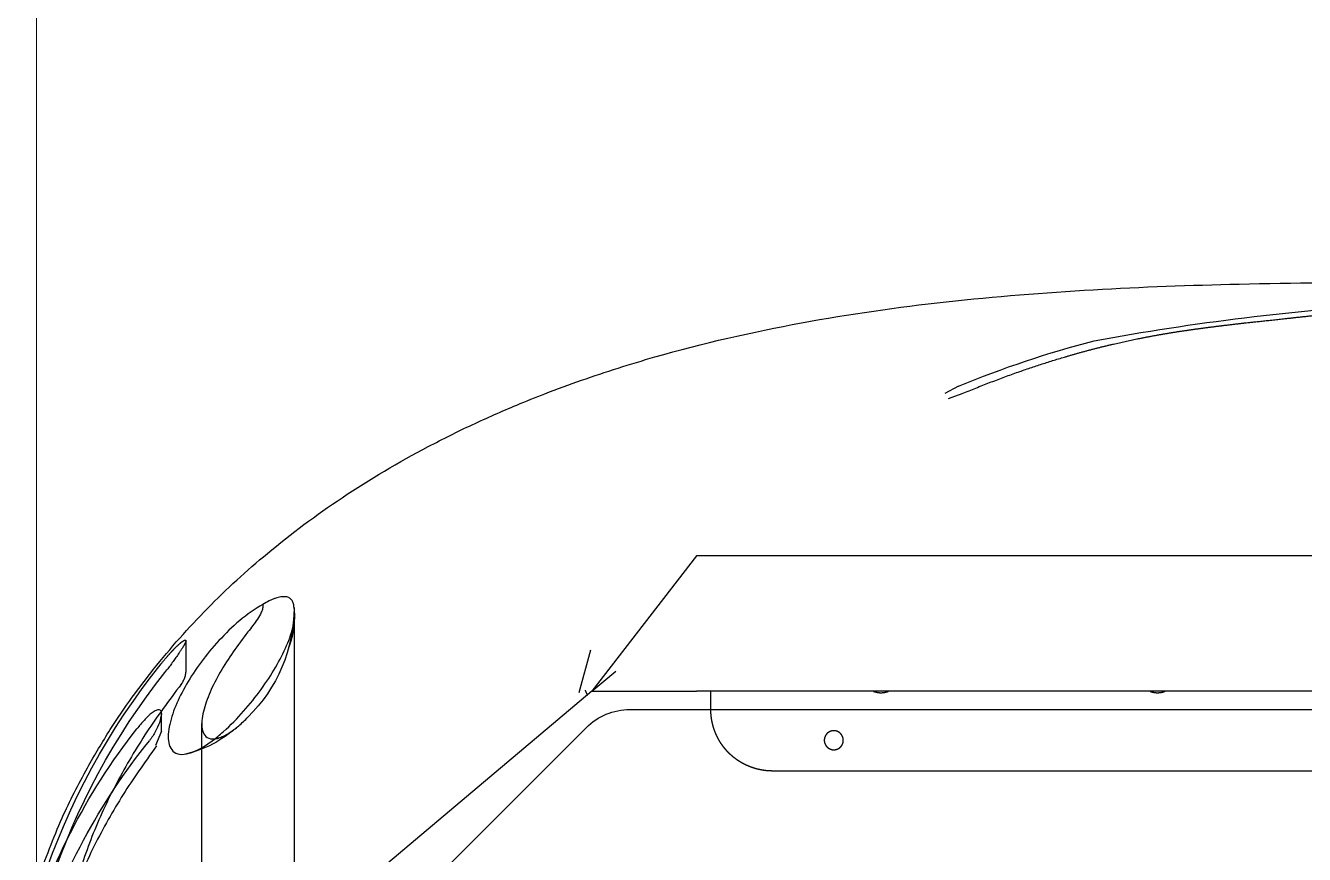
# Model space of a CAD drawing. Extents: x 2698 to 184165, y 3805 to 33846.
# Drawn here: x 162847.81 to 162868.62, y 29942.64 to 29956.13 of the extents above; entities that cross this region are included whole.
import ezdxf

# ---------------------------------------------------------------- set-up
doc = ezdxf.new("R2010")
doc.units = 0
doc.header["$LTSCALE"] = 2
doc.linetypes.add('HIDDEN2', pattern=[4.7625, 3.175, -1.5875])
doc.layers.get('0').update_dxf_attribs({"color": 252, "linetype": 'CONTINUOUS'})
doc.layers.add('_MCA-0-MIM', color=252, linetype='CONTINUOUS', lineweight=18)
for name, color, linetype in [('BUTOIR_AVANT', 252, 'CONTINUOUS'), ('Planogram', 252, 'CONTINUOUS'), ('X1E4004B+1', 252, 'CONTINUOUS')]:
    doc.layers.add(name, color=color, linetype=linetype)
doc.styles.get("Standard").update_dxf_attribs({"font": 'arial.ttf'})

# ---------------------------------------------------------------- blocks, each defined once
blk = doc.blocks.new('250 cm kasa')
at = {"layer": 'BUTOIR_AVANT', "linetype": 'Continuous', "ltscale": 25.4}
for p, q in [((41.873, 248.285), (42.094, 248.166)), ((42.033, 248.086), (41.814, 248.165))]:
    blk.add_line(p, q, dxfattribs=at)
at = {"layer": 'BUTOIR_AVANT', "linetype": 'HIDDEN2', "ltscale": 25.4}
for p, q in [((33.884, 245.525), (46.134, 245.525)), ((46.134, 245.525), (47.837, 243.322)), ((52.684, 244.651), (52.684, 240.062)), ((54.444, 244.144), (54.444, 243.672)), ((47.858, 243.991), (48.048, 243.295)), ((47.837, 243.322), (47.448, 243.649)), ((54.786, 243.626), (54.751, 243.672)), ((8.634, 243.322), (46.134, 243.322)), ((38.513, 243.322), (38.513, 243.322)), ((38.755, 243.322), (38.755, 243.322)), ((43.013, 243.322), (43.013, 243.322)), ((43.255, 243.322), (43.255, 243.322)), ((45.902, 243.025), (45.902, 243.322)), ((47.837, 243.322), (46.134, 243.322)), ((47.837, 243.322), (51.934, 239.874)), ((54.84, 242.672), (54.84, 242.961)), ((54.184, 238.025), (54.184, 242.8)), ((54.84, 242.672), (54.937, 242.438)), ((9.867, 242.025), (44.902, 242.025))]:
    blk.add_line(p, q, dxfattribs=at)
at = {"layer": 'BUTOIR_AVANT', "linetype": 'Continuous', "ltscale": 25.4}
for centre, radius, start, end in [((32.513, 210.657), 39.028, 79.4377, 86.713), ((35.636, 233.326), 16.207, 67.367, 75.5996), ((55.613, 243.059), 0.779, 187.2321, 209.8355), ((55.73, 243.073), 0.888, 206.878, 218.6625), ((47.176, 236.364), 10.262, 15.7678, 38.2018), ((46.843, 235.926), 10.516, 17.6237, 38.8192)]:
    blk.add_arc(centre, radius, start, end, dxfattribs=at)
at = {"layer": 'BUTOIR_AVANT', "linetype": 'HIDDEN2', "ltscale": 25.4}
for centre, radius, start, end in [((54.242, 244.567), 1.566, 180.9713, 200.188), ((55.176, 244.684), 2.492, 180.108, 225.6531), ((60.93, 248.336), 7.742, 214.5885, 217.0499), ((54.845, 243.672), 0.401, 180.0443, 217.9856), ((45.985, 236.645), 11.369, 18.2617, 38.8129), ((46.069, 236.693), 11.138, 18.2295, 38.4961), ((49.942, 242.519), 2.158, 157.6143, 159.6636), ((54.886, 244.148), 1.9, 228.2604, 256.7026)]:
    blk.add_arc(centre, radius, start, end, dxfattribs=at)
at = {"layer": 'BUTOIR_AVANT', "linetype": 'Continuous', "ltscale": 25.4}
for points, degree, knots in [([(56.862, 240.226), (56.722, 240.61), (56.505, 241.197), (56.082, 242.029), (55.695, 242.677), (55.332, 243.21), (54.822, 243.882), (54.108, 244.686), (53.084, 245.625), (51.886, 246.515), (50.866, 247.118), (50.144, 247.487), (49.785, 247.661), (49.424, 247.825), (49.03, 247.994), (48.559, 248.183), (48.01, 248.385), (47.413, 248.584), (46.231, 248.94), (44.456, 249.346), (42.068, 249.685), (39.69, 249.873), (37.211, 249.962), (34.484, 249.985), (31.916, 249.994), (29.455, 249.993), (28.18, 249.994), (27.384, 249.994)], 3, [0, 0, 0, 0, 0.033602, 0.061086, 0.082841, 0.101963, 0.119202, 0.158959, 0.19879, 0.244359, 0.293375, 0.305453, 0.317449, 0.329364, 0.341198, 0.356099, 0.375136, 0.394039, 0.412806, 0.486486, 0.557996, 0.630183, 0.701598, 0.781817, 0.875831, 0.934693, 1, 1, 1, 1]), ([(41.814, 248.165), (40.946, 248.526), (40.131, 248.766), (39.712, 248.89), (39.294, 248.985), (38.887, 249.078), (38.456, 249.15), (38.253, 249.184), (38.033, 249.214), (37.833, 249.242), (37.605, 249.27), (37.413, 249.294), (37.167, 249.321), (37.038, 249.335), (36.717, 249.369), (36.424, 249.401), (36.251, 249.42), (35.991, 249.449), (35.769, 249.476), (35.51, 249.507), (35.268, 249.541), (35.011, 249.576), (34.751, 249.621)], 2, [0, 0, 0, 0.25, 0.25, 0.375, 0.375, 0.5, 0.5, 0.5625, 0.5625, 0.625, 0.625, 0.6875, 0.6875, 0.75, 0.75, 0.8125, 0.8125, 0.875, 0.875, 0.9375, 0.9375, 1, 1, 1]), ([(53.189, 244.735), (53.319, 244.666), (53.447, 244.574), (53.688, 244.371), (53.8, 244.261), (54.011, 244.032), (54.107, 243.915), (54.282, 243.678), (54.362, 243.557), (54.501, 243.318), (54.561, 243.2), (54.657, 242.967), (54.694, 242.851), (54.734, 242.636), (54.737, 242.535), (54.701, 242.413), (54.682, 242.378), (54.626, 242.323), (54.589, 242.305), (54.5, 242.292), (54.446, 242.297), (54.33, 242.33), (54.267, 242.358), (54.141, 242.427), (54.077, 242.47), (53.953, 242.561), (53.893, 242.611), (53.716, 242.769), (53.606, 242.882), (53.401, 243.113), (53.306, 243.234), (53.133, 243.472), (53.055, 243.591), (52.916, 243.83), (52.854, 243.95), (52.755, 244.18), (52.716, 244.293), (52.67, 244.504), (52.663, 244.6), (52.684, 244.679)], 3, [0, 0, 0, 0, 0.0625, 0.0625, 0.125, 0.125, 0.1875, 0.1875, 0.25, 0.25, 0.3125, 0.3125, 0.375, 0.375, 0.4375, 0.4375, 0.46875, 0.46875, 0.5, 0.5, 0.53125, 0.53125, 0.5625, 0.5625, 0.59375, 0.59375, 0.625, 0.625, 0.6875, 0.6875, 0.75, 0.75, 0.8125, 0.8125, 0.875, 0.875, 0.9375, 0.9375, 1, 1, 1, 1]), ([(52.684, 244.679), (52.684, 244.703), (52.686, 244.725), (52.694, 244.756), (52.697, 244.766), (52.705, 244.784), (52.71, 244.793), (52.726, 244.817), (52.74, 244.83), (52.766, 244.845), (52.775, 244.849), (52.796, 244.856), (52.807, 244.858), (52.842, 244.863), (52.868, 244.862), (52.926, 244.853), (52.957, 244.845), (53.005, 244.828), (53.021, 244.822), (53.055, 244.807), (53.071, 244.8), (53.122, 244.775), (53.155, 244.756), (53.189, 244.735)], 3, [0, 0, 0, 0, 0.125, 0.125, 0.1875, 0.1875, 0.25, 0.25, 0.375, 0.375, 0.4375, 0.4375, 0.5, 0.5, 0.625, 0.625, 0.75, 0.75, 0.8125, 0.8125, 0.875, 0.875, 1, 1, 1, 1]), ([(53.189, 244.735), (53.188, 244.712), (53.19, 244.691), (53.2, 244.648), (53.207, 244.628), (53.234, 244.569), (53.256, 244.532), (53.304, 244.46), (53.329, 244.425), (53.381, 244.356), (53.408, 244.322), (53.434, 244.287)], 3, [0, 0, 0, 0, 0.125, 0.125, 0.25, 0.25, 0.5, 0.5, 0.75, 0.75, 1, 1, 1, 1]), ([(53.434, 244.287), (53.517, 244.179), (53.598, 244.072), (53.75, 243.855), (53.821, 243.744), (53.948, 243.524), (54.003, 243.416), (54.096, 243.201), (54.134, 243.093), (54.182, 242.891), (54.192, 242.794), (54.163, 242.632), (54.122, 242.567), (54.022, 242.547), (54.001, 242.547), (53.979, 242.549)], 3, [0, 0, 0, 0, 0.125, 0.125, 0.25, 0.25, 0.375, 0.375, 0.5, 0.5, 0.625, 0.625, 0.75, 0.75, 0.7799731, 0.7799731, 0.7799731, 0.7799731]), ([(54.84, 242.961), (54.84, 242.978), (54.843, 242.993), (54.856, 243.015), (54.865, 243.021), (54.893, 243.024), (54.91, 243.02), (54.938, 243.007), (54.948, 243.001), (54.969, 242.988), (54.98, 242.981), (55.012, 242.957), (55.033, 242.939), (55.077, 242.898), (55.098, 242.877), (55.161, 242.809), (55.202, 242.761), (55.24, 242.711)], 3, [0, 0, 0, 0, 0.125, 0.125, 0.25, 0.25, 0.375, 0.375, 0.4375, 0.4375, 0.5, 0.5, 0.625, 0.625, 0.75, 0.75, 1, 1, 1, 1])]:
    blk.add_open_spline(points, degree=degree, knots=knots, dxfattribs=at)
at = {"layer": 'BUTOIR_AVANT', "linetype": 'HIDDEN2', "ltscale": 25.4}
for points, degree, knots in [([(54.844, 243.771), (54.804, 243.822), (54.763, 243.87), (54.701, 243.94), (54.68, 243.963), (54.638, 244.008), (54.617, 244.029), (54.577, 244.068), (54.557, 244.086), (54.53, 244.11), (54.521, 244.117), (54.504, 244.13), (54.496, 244.135), (54.482, 244.145), (54.476, 244.148), (54.464, 244.154), (54.46, 244.155), (54.452, 244.156), (54.449, 244.155), (54.445, 244.151), (54.444, 244.148), (54.444, 244.144)], 3, [0, 0, 0, 0, 0.25, 0.25, 0.375, 0.375, 0.5, 0.5, 0.625, 0.625, 0.6875, 0.6875, 0.75, 0.75, 0.8125, 0.8125, 0.875, 0.875, 0.9375, 0.9375, 1, 1, 1, 1]), ([(54.444, 244.144), (54.444, 244.137), (54.448, 244.125), (54.456, 244.105), (54.46, 244.097), (54.468, 244.081), (54.473, 244.072), (54.499, 244.028), (54.526, 243.986), (54.556, 243.941)], 3, [0, 0, 0, 0, 0.25, 0.25, 0.375, 0.375, 0.5, 0.5, 1, 1, 1, 1]), ([(54.515, 243.443), (54.728, 243.161), (55.083, 242.681), (55.58, 241.839), (55.995, 240.955), (56.173, 240.387), (56.276, 240.051)], 3, [0, 0, 0, 0, 0.250712, 0.501015, 0.750781, 1, 1, 1, 1]), ([(38.634, 243.299), (38.588, 243.299), (38.543, 243.312), (38.528, 243.316), (38.513, 243.322)], 2, [0, 0, 0, 0.787915, 0.787915, 1, 1, 1]), ([(38.755, 243.322), (38.74, 243.316), (38.725, 243.312), (38.681, 243.299), (38.634, 243.299)], 2, [0, 0, 0, 0.211799, 0.211799, 1, 1, 1]), ([(43.134, 243.299), (43.088, 243.299), (43.043, 243.312), (43.028, 243.316), (43.013, 243.322)], 2, [0, 0, 0, 0.787915, 0.787915, 1, 1, 1]), ([(43.255, 243.322), (43.24, 243.316), (43.225, 243.312), (43.181, 243.299), (43.134, 243.299)], 2, [0, 0, 0, 0.211799, 0.211799, 1, 1, 1]), ([(47.919, 243.269), (47.917, 243.262), (47.916, 243.256), (47.916, 243.256), (47.916, 243.256)], 2, [0, 0, 0, 0.96568, 0.96568, 1, 1, 1]), ([(44.902, 242.025), (44.993, 242.025), (45.083, 242.042), (45.179, 242.06), (45.27, 242.096), (45.364, 242.133), (45.449, 242.188), (45.535, 242.245), (45.609, 242.318), (45.682, 242.391), (45.739, 242.478), (45.794, 242.563), (45.831, 242.657), (45.867, 242.748), (45.885, 242.843), (45.902, 242.934), (45.902, 243.025)], 2, [0, 0, 0, 0.125, 0.125, 0.25, 0.25, 0.375, 0.375, 0.5, 0.5, 0.625, 0.625, 0.75, 0.75, 0.875, 0.875, 1, 1, 1]), ([(53.979, 242.549), (53.954, 242.551), (53.928, 242.556), (53.849, 242.582), (53.794, 242.61), (53.633, 242.711), (53.529, 242.803), (53.434, 242.902)], 3, [0.7799731, 0.7799731, 0.7799731, 0.7799731, 0.8125, 0.8125, 0.875, 0.875, 1, 1, 1, 1]), ([(43.902, 242.37), (43.879, 242.37), (43.858, 242.377), (43.831, 242.384), (43.809, 242.401), (43.781, 242.422), (43.765, 242.452), (43.747, 242.487), (43.747, 242.525), (43.746, 242.564), (43.765, 242.598), (43.781, 242.629), (43.809, 242.649), (43.831, 242.666), (43.858, 242.674), (43.879, 242.68), (43.902, 242.68)], 2, [0, 0, 0, 0.125, 0.125, 0.25, 0.25, 0.375, 0.375, 0.5, 0.5, 0.625, 0.625, 0.75, 0.75, 0.875, 0.875, 1, 1, 1]), ([(43.902, 242.68), (43.924, 242.68), (43.945, 242.674), (43.972, 242.666), (43.995, 242.649), (44.022, 242.629), (44.038, 242.598), (44.056, 242.564), (44.057, 242.525), (44.057, 242.487), (44.038, 242.452), (44.022, 242.422), (43.995, 242.401), (43.972, 242.385), (43.945, 242.377), (43.924, 242.37), (43.902, 242.37)], 2, [0, 0, 0, 0.125, 0.125, 0.25, 0.25, 0.375, 0.375, 0.5, 0.5, 0.625, 0.625, 0.75, 0.75, 0.875, 0.875, 1, 1, 1]), ([(54.92, 242.432), (55.126, 242.146), (55.47, 241.662), (55.947, 240.813), (56.341, 239.925), (56.505, 239.357), (56.599, 239.02)], 3, [0, 0, 0, 0, 0.250797, 0.501109, 0.750863, 1, 1, 1, 1])]:
    blk.add_open_spline(points, degree=degree, knots=knots, dxfattribs=at)
at = {"layer": 'X1E4004B+1', "linetype": 'HIDDEN2', "ltscale": 25.4}
for p, q in [((47.22, 243.025), (7.548, 243.025)), ((51.841, 238.818), (47.927, 242.732))]:
    blk.add_line(p, q, dxfattribs=at)
blk.add_arc((47.22, 242.025), 1, 45, 90, dxfattribs=at)
at = {"layer": 'Planogram'}
for tag, p, height in [('KILITLI', (5.016, 93.53), 0.1), ('ALAN', (5.016, 92.53), 0.5), ('TIP', (5.016, 91.53), 0.5), ('ALT_TIP', (5.016, 90.53), 0.5), ('TANIM', (5.016, 89.53), 0.5), ('ALT_TANIM', (5.016, 88.53), 0.5), ('KAPAK', (5.016, 87.53), 0.5), ('YAPI', (5.016, 86.53), 0.5), ('KULLANIM_SEKLI', (5.016, 85.53), 0.5), ('KULLANIM', (5.016, 84.53), 0.5), ('DERINLIK', (5.016, 83.53), 0.5), ('UZUNLUK', (5.016, 82.53), 0.5), ('YUKSEKLIK', (5.016, 81.53), 0.5)]:
    blk.add_attdef(tag, p, '', height=height, dxfattribs=at)
blk = doc.blocks.new('ZEMİN KAT')
blk.add_line((170274.554, 29937.623), (170274.554, 29998.819))
at = {"linetype": 'Continuous', "xscale": -1}
blk.add_blockref('250 cm kasa', (170331.428, 29701.972), dxfattribs=at)
for tag, p in [('PLN_ID', (172923.071, 31560.205)), ('FORMAT', (174194.753, 31176.896)), ('UNITE_SAYISI', (174194.947, 31176.653)), ('PLANOGRAM_ADI', (174195.276, 31176.24)), ('GRUP', (174195.113, 31176.44)), ('PLN_ID', (173932.962, 31088.798)), ('FORMAT', (173764.03, 30846.269)), ('UNITE_SAYISI', (173764.224, 30846.027)), ('PLANOGRAM_ADI', (173764.554, 30845.614)), ('GRUP', (173764.39, 30845.814)), ('PLN_ID', (173765.431, 30824.232)), ('PLN_ID', (173999.902, 30002.656)), ('FORMAT', (170580.585, 29917.484)), ('UNITE_SAYISI', (170580.779, 29917.241)), ('PLANOGRAM_ADI', (170581.108, 29916.829)), ('GRUP', (170580.944, 29917.028)), ('PLN_ID', (170581.986, 29895.446)), ('UNITE_SAYISI', (169488.966, 29510.348)), ('FORMAT', (169488.772, 29510.59)), ('PLANOGRAM_ADI', (169489.295, 29509.935)), ('GRUP', (169489.132, 29510.135)), ('PLN_ID', (169490.173, 29488.553)), ('FORMAT', (173143.412, 29324.401)), ('UNITE_SAYISI', (173143.606, 29324.158)), ('PLANOGRAM_ADI', (173143.935, 29323.746)), ('GRUP', (173143.772, 29323.945)), ('PLN_ID', (173144.813, 29302.363))]:
    blk.add_attdef(tag, p, '', height=0.162, rotation=35.4182)
at = {"color": 252}
for tag, p in [('FORMAT', (173517.626, 30361.883)), ('UNITE_SAYISI', (173517.821, 30361.641)), ('PLANOGRAM_ADI', (173518.15, 30361.228)), ('GRUP', (173517.986, 30361.428)), ('PLN_ID', (173519.027, 30339.846)), ('FORMAT', (174014.709, 29571.216)), ('UNITE_SAYISI', (174014.903, 29570.973)), ('PLANOGRAM_ADI', (174015.232, 29570.561)), ('GRUP', (174015.068, 29570.76)), ('PLN_ID', (174016.11, 29549.178))]:
    blk.add_attdef(tag, p, '', height=0.162, rotation=35.4182, dxfattribs=at)
at = {"layer": 'Planogram'}
for tag, p, height, rotation in [('YUKSEKLIK', (172905.049, 31699.573), 0.5, 180), ('YUKSEKLIK', (173410.049, 31699.573), 0.5, 180), ('UZUNLUK', (172905.049, 31698.573), 0.5, 180), ('UZUNLUK', (173410.049, 31698.573), 0.5, 180), ('DERINLIK', (172905.049, 31697.573), 0.5, 180), ('DERINLIK', (173410.049, 31697.573), 0.5, 180), ('KULLANIM', (172905.049, 31696.573), 0.5, 180), ('KULLANIM', (173410.049, 31696.573), 0.5, 180), ('KULLANIM_SEKLI', (172905.049, 31695.573), 0.5, 180), ('KULLANIM_SEKLI', (173410.049, 31695.573), 0.5, 180), ('YAPI', (172905.049, 31694.573), 0.5, 180), ('YAPI', (173410.049, 31694.573), 0.5, 180), ('KAPAK', (172905.049, 31693.573), 0.5, 180), ('KAPAK', (173410.049, 31693.573), 0.5, 180), ('ALT_TANIM', (172905.049, 31692.573), 0.5, 180), ('ALT_TANIM', (173410.049, 31692.573), 0.5, 180), ('TANIM', (172905.049, 31691.573), 0.5, 180), ('TANIM', (173410.049, 31691.573), 0.5, 180), ('ALT_TIP', (172905.049, 31690.573), 0.5, 180), ('ALT_TIP', (173410.049, 31690.573), 0.5, 180), ('TIP', (172905.049, 31689.573), 0.5, 180), ('TIP', (173410.049, 31689.573), 0.5, 180), ('ALAN', (172905.049, 31688.573), 0.5, 180), ('ALAN', (173410.049, 31688.573), 0.5, 180), ('KILITLI', (172905.049, 31687.573), 0.1, 180), ('KILITLI', (173410.049, 31687.573), 0.1, 180), ('YUKSEKLIK', (173413.391, 31616), 0.5, 270), ('UZUNLUK', (173414.391, 31616), 0.5, 270), ('DERINLIK', (173415.391, 31616), 0.5, 270), ('KULLANIM', (173416.391, 31616), 0.5, 270), ('KULLANIM_SEKLI', (173417.391, 31616), 0.5, 270), ('YAPI', (173418.391, 31616), 0.5, 270), ('KAPAK', (173419.391, 31616), 0.5, 270), ('ALT_TANIM', (173420.391, 31616), 0.5, 270), ('TANIM', (173421.391, 31616), 0.5, 270), ('ALT_TIP', (173422.391, 31616), 0.5, 270), ('TIP', (173423.391, 31616), 0.5, 270), ('ALAN', (173424.391, 31616), 0.5, 270), ('KILITLI', (173425.391, 31616), 0.1, 270), ('YUKSEKLIK', (173511.98, 31599.425), 0.5, 180), ('YUKSEKLIK', (174141.98, 31599.425), 0.5, 180), ('UZUNLUK', (173511.98, 31598.425), 0.5, 180), ('UZUNLUK', (174141.98, 31598.425), 0.5, 180), ('DERINLIK', (173511.98, 31597.425), 0.5, 180), ('DERINLIK', (174141.98, 31597.425), 0.5, 180), ('KULLANIM', (173511.98, 31596.425), 0.5, 180), ('KULLANIM', (174141.98, 31596.425), 0.5, 180), ('KULLANIM_SEKLI', (173511.98, 31595.425), 0.5, 180), ('KULLANIM_SEKLI', (174141.98, 31595.425), 0.5, 180), ('YAPI', (173511.98, 31594.425), 0.5, 180), ('YAPI', (174141.98, 31594.425), 0.5, 180), ('KAPAK', (173511.98, 31593.425), 0.5, 180), ('KAPAK', (174141.98, 31593.425), 0.5, 180), ('ALT_TANIM', (173511.98, 31592.425), 0.5, 180), ('ALT_TANIM', (174141.98, 31592.425), 0.5, 180), ('TANIM', (173511.98, 31591.425), 0.5, 180), ('TANIM', (174141.98, 31591.425), 0.5, 180), ('ALT_TIP', (173511.98, 31590.425), 0.5, 180), ('ALT_TIP', (174141.98, 31590.425), 0.5, 180), ('TIP', (173511.98, 31589.425), 0.5, 180), ('TIP', (174141.98, 31589.425), 0.5, 180), ('ALAN', (173511.98, 31588.425), 0.5, 180), ('ALAN', (174141.98, 31588.425), 0.5, 180), ('KILITLI', (173511.98, 31587.425), 0.1, 180), ('KILITLI', (174141.98, 31587.425), 0.1, 180), ('YUKSEKLIK', (173413.391, 31517), 0.5, 270), ('UZUNLUK', (173414.391, 31517), 0.5, 270), ('DERINLIK', (173415.391, 31517), 0.5, 270), ('KULLANIM', (173416.391, 31517), 0.5, 270), ('KULLANIM_SEKLI', (173417.391, 31517), 0.5, 270), ('YAPI', (173418.391, 31517), 0.5, 270), ('KAPAK', (173419.391, 31517), 0.5, 270), ('ALT_TANIM', (173420.391, 31517), 0.5, 270), ('TANIM', (173421.391, 31517), 0.5, 270), ('ALT_TIP', (173422.391, 31517), 0.5, 270), ('TIP', (173423.391, 31517), 0.5, 270), ('ALAN', (173424.391, 31517), 0.5, 270), ('KILITLI', (173425.391, 31517), 0.1, 270), ('YUKSEKLIK', (174167.324, 31514.106), 0.5, 270), ('UZUNLUK', (174168.324, 31514.106), 0.5, 270), ('DERINLIK', (174169.324, 31514.106), 0.5, 270), ('KULLANIM', (174170.324, 31514.106), 0.5, 270), ('KULLANIM_SEKLI', (174171.324, 31514.106), 0.5, 270), ('YAPI', (174172.324, 31514.106), 0.5, 270), ('KAPAK', (174173.324, 31514.106), 0.5, 270), ('ALT_TANIM', (174174.324, 31514.106), 0.5, 270), ('TANIM', (174175.324, 31514.106), 0.5, 270), ('ALT_TIP', (174176.324, 31514.106), 0.5, 270), ('TIP', (174177.324, 31514.106), 0.5, 270), ('ALAN', (174178.324, 31514.106), 0.5, 270), ('KILITLI', (174179.324, 31514.106), 0.1, 270), ('KULLANIM_SEKLI', (174251.897, 31259.106), 0.5, 90), ('ALT_TANIM', (174248.897, 31259.106), 0.5, 90), ('YUKSEKLIK', (174255.897, 31259.106), 0.5, 90), ('KULLANIM', (174252.897, 31259.106), 0.5, 90), ('UZUNLUK', (174254.897, 31259.106), 0.5, 90), ('DERINLIK', (174253.897, 31259.106), 0.5, 90), ('ALT_TIP', (174246.897, 31259.106), 0.5, 90), ('KAPAK', (174249.897, 31259.106), 0.5, 90), ('TANIM', (174247.897, 31259.106), 0.5, 90), ('ALAN', (174244.897, 31259.106), 0.5, 90), ('YAPI', (174250.897, 31259.106), 0.5, 90), ('TIP', (174245.897, 31259.106), 0.5, 90), ('KILITLI', (174243.897, 31259.106), 0.1, 90), ('KULLANIM_SEKLI', (173992.31, 30934.241), 0.5, 90), ('ALT_TANIM', (173989.31, 30934.241), 0.5, 90), ('YUKSEKLIK', (173996.31, 30934.241), 0.5, 90), ('KULLANIM', (173993.31, 30934.241), 0.5, 90), ('DERINLIK', (173994.31, 30934.241), 0.5, 90), ('UZUNLUK', (173995.31, 30934.241), 0.5, 90), ('ALT_TIP', (173987.31, 30934.241), 0.5, 90), ('KAPAK', (173990.31, 30934.241), 0.5, 90), ('TANIM', (173988.31, 30934.241), 0.5, 90), ('ALAN', (173985.31, 30934.241), 0.5, 90), ('YAPI', (173991.31, 30934.241), 0.5, 90), ('TIP', (173986.31, 30934.241), 0.5, 90), ('KILITLI', (173984.31, 30934.241), 0.1, 90), ('YUKSEKLIK', (173907.737, 30934.241), 0.5, 270), ('UZUNLUK', (173908.737, 30934.241), 0.5, 270), ('DERINLIK', (173909.737, 30934.241), 0.5, 270), ('KULLANIM', (173910.737, 30934.241), 0.5, 270), ('KULLANIM_SEKLI', (173911.737, 30934.241), 0.5, 270), ('YAPI', (173912.737, 30934.241), 0.5, 270), ('KAPAK', (173913.737, 30934.241), 0.5, 270), ('ALT_TANIM', (173914.737, 30934.241), 0.5, 270), ('TANIM', (173915.737, 30934.241), 0.5, 270), ('ALT_TIP', (173916.737, 30934.241), 0.5, 270), ('TIP', (173917.737, 30934.241), 0.5, 270), ('ALAN', (173918.737, 30934.241), 0.5, 270), ('KILITLI', (173919.737, 30934.241), 0.1, 270), ('YUKSEKLIK', (169421.807, 30001.884), 0.5, 270), ('UZUNLUK', (169422.807, 30001.884), 0.5, 270), ('DERINLIK', (169423.807, 30001.884), 0.5, 270), ('KULLANIM', (169424.807, 30001.884), 0.5, 270), ('KULLANIM_SEKLI', (169425.807, 30001.884), 0.5, 270), ('YAPI', (169426.807, 30001.884), 0.5, 270), ('KAPAK', (169427.807, 30001.884), 0.5, 270), ('ALT_TANIM', (169428.807, 30001.884), 0.5, 270), ('TANIM', (169429.807, 30001.884), 0.5, 270), ('ALT_TIP', (169430.807, 30001.884), 0.5, 270), ('TIP', (169431.807, 30001.884), 0.5, 270), ('ALAN', (169432.807, 30001.884), 0.5, 270), ('KILITLI', (169433.807, 30001.884), 0.1, 270), ('YUKSEKLIK', (169420.379, 29996.884), 0.5, 270), ('UZUNLUK', (169421.379, 29996.884), 0.5, 270), ('DERINLIK', (169422.379, 29996.884), 0.5, 270), ('KULLANIM', (169423.379, 29996.884), 0.5, 270), ('KULLANIM_SEKLI', (169424.379, 29996.884), 0.5, 270), ('YAPI', (169425.379, 29996.884), 0.5, 270), ('KAPAK', (169426.379, 29996.884), 0.5, 270), ('ALT_TANIM', (169427.379, 29996.884), 0.5, 270), ('TANIM', (169428.379, 29996.884), 0.5, 270), ('ALT_TIP', (169429.379, 29996.884), 0.5, 270), ('TIP', (169430.379, 29996.884), 0.5, 270), ('ALAN', (169431.379, 29996.884), 0.5, 270), ('KILITLI', (169432.379, 29996.884), 0.1, 270), ('YUKSEKLIK', (169420.379, 29746.884), 0.5, 270), ('YAPI', (169425.379, 29746.884), 0.5, 270), ('ALT_TANIM', (169427.379, 29746.884), 0.5, 270), ('TANIM', (169428.379, 29746.884), 0.5, 270), ('ALT_TIP', (169429.379, 29746.884), 0.5, 270), ('TIP', (169430.379, 29746.884), 0.5, 270), ('ALAN', (169431.379, 29746.884), 0.5, 270), ('KILITLI', (169432.379, 29746.884), 0.1, 270), ('UZUNLUK', (169421.379, 29746.884), 0.5, 270), ('DERINLIK', (169422.379, 29746.884), 0.5, 270), ('KULLANIM', (169423.379, 29746.884), 0.5, 270), ('KULLANIM_SEKLI', (169424.379, 29746.884), 0.5, 270), ('KAPAK', (169426.379, 29746.884), 0.5, 270), ('YUKSEKLIK', (169421.807, 29496.884), 0.5, 270), ('UZUNLUK', (169422.807, 29496.884), 0.5, 270), ('DERINLIK', (169423.807, 29496.884), 0.5, 270), ('KULLANIM', (169424.807, 29496.884), 0.5, 270), ('KULLANIM_SEKLI', (169425.807, 29496.884), 0.5, 270), ('YAPI', (169426.807, 29496.884), 0.5, 270), ('KAPAK', (169427.807, 29496.884), 0.5, 270), ('ALT_TANIM', (169428.807, 29496.884), 0.5, 270), ('TANIM', (169429.807, 29496.884), 0.5, 270), ('ALT_TIP', (169430.807, 29496.884), 0.5, 270), ('TIP', (169431.807, 29496.884), 0.5, 270), ('ALAN', (169432.807, 29496.884), 0.5, 270), ('KILITLI', (169433.807, 29496.884), 0.1, 270)]:
    blk.add_attdef(tag, p, '', height=height, rotation=rotation, dxfattribs=at)
for tag, p, height in [('KILITLI', (173761.98, 31527.632), 0.1), ('ALAN', (173761.98, 31526.632), 0.5), ('TIP', (173761.98, 31525.632), 0.5), ('ALT_TIP', (173761.98, 31524.632), 0.5), ('TANIM', (173761.98, 31523.632), 0.5), ('ALT_TANIM', (173761.98, 31522.632), 0.5), ('KILITLI', (173511.98, 31522.852), 0.1), ('ALAN', (173511.98, 31521.852), 0.5), ('KAPAK', (173761.98, 31521.632), 0.5), ('TIP', (173511.98, 31520.852), 0.5), ('YAPI', (173761.98, 31520.632), 0.5), ('ALT_TIP', (173511.98, 31519.852), 0.5), ('KULLANIM_SEKLI', (173761.98, 31519.632), 0.5), ('TANIM', (173511.98, 31518.852), 0.5), ('KULLANIM', (173761.98, 31518.632), 0.5), ('ALT_TANIM', (173511.98, 31517.852), 0.5), ('DERINLIK', (173761.98, 31517.632), 0.5), ('KAPAK', (173511.98, 31516.852), 0.5), ('UZUNLUK', (173761.98, 31516.632), 0.5), ('YAPI', (173511.98, 31515.852), 0.5), ('YUKSEKLIK', (173761.98, 31515.632), 0.5), ('KULLANIM_SEKLI', (173511.98, 31514.852), 0.5), ('KULLANIM', (173511.98, 31513.852), 0.5), ('DERINLIK', (173511.98, 31512.852), 0.5), ('UZUNLUK', (173511.98, 31511.852), 0.5), ('YUKSEKLIK', (173511.98, 31510.852), 0.5), ('KILITLI', (173279.274, 29267.907), 0.1), ('ALAN', (173279.274, 29266.907), 0.5), ('TIP', (173279.274, 29265.907), 0.5), ('ALT_TIP', (173279.274, 29264.907), 0.5), ('TANIM', (173279.274, 29263.907), 0.5), ('ALT_TANIM', (173279.274, 29262.907), 0.5), ('KAPAK', (173279.274, 29261.907), 0.5), ('YAPI', (173279.274, 29260.907), 0.5), ('KULLANIM_SEKLI', (173279.274, 29259.907), 0.5), ('KULLANIM', (173279.274, 29258.907), 0.5), ('DERINLIK', (173279.274, 29257.907), 0.5), ('UZUNLUK', (173279.274, 29256.907), 0.5), ('YUKSEKLIK', (173279.274, 29255.907), 0.5)]:
    blk.add_attdef(tag, p, '', height=height, dxfattribs=at)
at = {"layer": 'Planogram', "color": 252}
for tag, p, height in [('KILITLI', (173023.253, 31230.959), 0.1), ('KILITLI', (173383.379, 31230.959), 0.1), ('ALAN', (173023.253, 31229.959), 0.5), ('ALAN', (173383.379, 31229.959), 0.5), ('TIP', (173023.253, 31228.959), 0.5), ('TIP', (173383.379, 31228.959), 0.5), ('ALT_TIP', (173023.253, 31227.959), 0.5), ('ALT_TIP', (173383.379, 31227.959), 0.5), ('TANIM', (173023.253, 31226.959), 0.5), ('TANIM', (173383.379, 31226.959), 0.5), ('ALT_TANIM', (173023.253, 31225.959), 0.5), ('ALT_TANIM', (173383.379, 31225.959), 0.5), ('KAPAK', (173023.253, 31224.959), 0.5), ('KAPAK', (173383.379, 31224.959), 0.5), ('YAPI', (173023.253, 31223.959), 0.5), ('YAPI', (173383.379, 31223.959), 0.5), ('KULLANIM_SEKLI', (173023.253, 31222.959), 0.5), ('KULLANIM_SEKLI', (173383.379, 31222.959), 0.5), ('KULLANIM', (173023.253, 31221.959), 0.5), ('KULLANIM', (173383.379, 31221.959), 0.5), ('DERINLIK', (173023.253, 31220.959), 0.5), ('DERINLIK', (173383.379, 31220.959), 0.5), ('UZUNLUK', (173023.253, 31219.959), 0.5), ('UZUNLUK', (173383.379, 31219.959), 0.5), ('YUKSEKLIK', (173023.253, 31218.959), 0.5), ('YUKSEKLIK', (173383.379, 31218.959), 0.5), ('KILITLI', (173023.253, 30404.959), 0.1), ('ALAN', (173023.253, 30403.959), 0.5), ('TIP', (173023.253, 30402.959), 0.5), ('ALT_TIP', (173023.253, 30401.959), 0.5), ('TANIM', (173023.253, 30400.959), 0.5), ('ALT_TANIM', (173023.253, 30399.959), 0.5), ('KAPAK', (173023.253, 30398.959), 0.5), ('YAPI', (173023.253, 30397.959), 0.5), ('KULLANIM_SEKLI', (173023.253, 30396.959), 0.5), ('KULLANIM', (173023.253, 30395.959), 0.5), ('DERINLIK', (173023.253, 30394.959), 0.5), ('UZUNLUK', (173023.253, 30393.959), 0.5), ('YUKSEKLIK', (173023.253, 30392.959), 0.5), ('KILITLI', (173385.253, 30354.959), 0.1), ('ALAN', (173385.253, 30353.959), 0.5), ('TIP', (173385.253, 30352.959), 0.5), ('ALT_TIP', (173385.253, 30351.959), 0.5), ('TANIM', (173385.253, 30350.959), 0.5), ('ALT_TANIM', (173385.253, 30349.959), 0.5), ('KAPAK', (173385.253, 30348.959), 0.5), ('YAPI', (173385.253, 30347.959), 0.5), ('KULLANIM_SEKLI', (173385.253, 30346.959), 0.5), ('KULLANIM', (173385.253, 30345.959), 0.5), ('DERINLIK', (173385.253, 30344.959), 0.5), ('UZUNLUK', (173385.253, 30343.959), 0.5), ('YUKSEKLIK', (173385.253, 30342.959), 0.5)]:
    blk.add_attdef(tag, p, '', height=height, dxfattribs=at)
for tag, p, height, rotation in [('YUKSEKLIK', (173386.68, 31217.532), 0.5, 270), ('UZUNLUK', (173387.68, 31217.532), 0.5, 270), ('DERINLIK', (173388.68, 31217.532), 0.5, 270), ('KULLANIM', (173389.68, 31217.532), 0.5, 270), ('KULLANIM_SEKLI', (173390.68, 31217.532), 0.5, 270), ('YAPI', (173391.68, 31217.532), 0.5, 270), ('KAPAK', (173392.68, 31217.532), 0.5, 270), ('ALT_TANIM', (173393.68, 31217.532), 0.5, 270), ('TANIM', (173394.68, 31217.532), 0.5, 270), ('ALT_TIP', (173395.68, 31217.532), 0.5, 270), ('TIP', (173396.68, 31217.532), 0.5, 270), ('ALAN', (173397.68, 31217.532), 0.5, 270), ('KILITLI', (173398.68, 31217.532), 0.1, 270), ('KULLANIM_SEKLI', (173103.826, 31032.532), 0.5, 90), ('KULLANIM_SEKLI', (173202.826, 31032.532), 0.5, 90), ('ALT_TANIM', (173100.826, 31032.532), 0.5, 90), ('YUKSEKLIK', (173107.826, 31032.532), 0.5, 90), ('ALT_TANIM', (173199.826, 31032.532), 0.5, 90), ('YUKSEKLIK', (173206.826, 31032.532), 0.5, 90), ('KULLANIM', (173104.826, 31032.532), 0.5, 90), ('UZUNLUK', (173106.826, 31032.532), 0.5, 90), ('KULLANIM', (173203.826, 31032.532), 0.5, 90), ('UZUNLUK', (173205.826, 31032.532), 0.5, 90), ('DERINLIK', (173105.826, 31032.532), 0.5, 90), ('DERINLIK', (173204.826, 31032.532), 0.5, 90), ('ALT_TIP', (173098.826, 31032.532), 0.5, 90), ('ALT_TIP', (173197.826, 31032.532), 0.5, 90), ('KAPAK', (173101.826, 31032.532), 0.5, 90), ('KAPAK', (173200.826, 31032.532), 0.5, 90), ('TANIM', (173099.826, 31032.532), 0.5, 90), ('TANIM', (173198.826, 31032.532), 0.5, 90), ('ALAN', (173096.826, 31032.532), 0.5, 90), ('ALAN', (173195.826, 31032.532), 0.5, 90), ('YAPI', (173102.826, 31032.532), 0.5, 90), ('YAPI', (173201.826, 31032.532), 0.5, 90), ('TIP', (173097.826, 31032.532), 0.5, 90), ('TIP', (173196.826, 31032.532), 0.5, 90), ('KILITLI', (173095.826, 31032.532), 0.1, 90), ('KILITLI', (173194.826, 31032.532), 0.1, 90), ('YUKSEKLIK', (173386.68, 31007.532), 0.5, 270), ('YAPI', (173391.68, 31007.532), 0.5, 270), ('ALT_TANIM', (173393.68, 31007.532), 0.5, 270), ('TANIM', (173394.68, 31007.532), 0.5, 270), ('ALT_TIP', (173395.68, 31007.532), 0.5, 270), ('TIP', (173396.68, 31007.532), 0.5, 270), ('ALAN', (173397.68, 31007.532), 0.5, 270), ('KILITLI', (173398.68, 31007.532), 0.1, 270), ('UZUNLUK', (173387.68, 31007.532), 0.5, 270), ('DERINLIK', (173388.68, 31007.532), 0.5, 270), ('KULLANIM', (173389.68, 31007.532), 0.5, 270), ('KULLANIM_SEKLI', (173390.68, 31007.532), 0.5, 270), ('KAPAK', (173392.68, 31007.532), 0.5, 270), ('KULLANIM_SEKLI', (173564.826, 30868.532), 0.5, 90), ('ALT_TANIM', (173561.826, 30868.532), 0.5, 90), ('YUKSEKLIK', (173568.826, 30868.532), 0.5, 90), ('KULLANIM', (173565.826, 30868.532), 0.5, 90), ('DERINLIK', (173566.826, 30868.532), 0.5, 90), ('UZUNLUK', (173567.826, 30868.532), 0.5, 90), ('ALT_TIP', (173559.826, 30868.532), 0.5, 90), ('KAPAK', (173562.826, 30868.532), 0.5, 90), ('TANIM', (173560.826, 30868.532), 0.5, 90), ('ALAN', (173557.826, 30868.532), 0.5, 90), ('YAPI', (173563.826, 30868.532), 0.5, 90), ('TIP', (173558.826, 30868.532), 0.5, 90), ('KILITLI', (173556.826, 30868.532), 0.1, 90), ('YUKSEKLIK', (173485.68, 30868.532), 0.5, 270), ('YAPI', (173490.68, 30868.532), 0.5, 270), ('ALT_TANIM', (173492.68, 30868.532), 0.5, 270), ('TANIM', (173493.68, 30868.532), 0.5, 270), ('ALT_TIP', (173494.68, 30868.532), 0.5, 270), ('TIP', (173495.68, 30868.532), 0.5, 270), ('ALAN', (173496.68, 30868.532), 0.5, 270), ('KILITLI', (173497.68, 30868.532), 0.1, 270), ('UZUNLUK', (173486.68, 30868.532), 0.5, 270), ('DERINLIK', (173487.68, 30868.532), 0.5, 270), ('KULLANIM', (173488.68, 30868.532), 0.5, 270), ('KULLANIM_SEKLI', (173489.68, 30868.532), 0.5, 270), ('KAPAK', (173491.68, 30868.532), 0.5, 270), ('KULLANIM_SEKLI', (173103.826, 30847.532), 0.5, 90), ('KULLANIM_SEKLI', (173202.826, 30847.532), 0.5, 90), ('ALT_TANIM', (173100.826, 30847.532), 0.5, 90), ('YUKSEKLIK', (173107.826, 30847.532), 0.5, 90), ('ALT_TANIM', (173199.826, 30847.532), 0.5, 90), ('YUKSEKLIK', (173206.826, 30847.532), 0.5, 90), ('KULLANIM', (173104.826, 30847.532), 0.5, 90), ('KULLANIM', (173203.826, 30847.532), 0.5, 90), ('DERINLIK', (173105.826, 30847.532), 0.5, 90), ('UZUNLUK', (173106.826, 30847.532), 0.5, 90), ('DERINLIK', (173204.826, 30847.532), 0.5, 90), ('UZUNLUK', (173205.826, 30847.532), 0.5, 90), ('ALT_TIP', (173098.826, 30847.532), 0.5, 90), ('ALT_TIP', (173197.826, 30847.532), 0.5, 90), ('KAPAK', (173101.826, 30847.532), 0.5, 90), ('KAPAK', (173200.826, 30847.532), 0.5, 90), ('TANIM', (173099.826, 30847.532), 0.5, 90), ('TANIM', (173198.826, 30847.532), 0.5, 90), ('ALAN', (173096.826, 30847.532), 0.5, 90), ('ALAN', (173195.826, 30847.532), 0.5, 90), ('YAPI', (173102.826, 30847.532), 0.5, 90), ('YAPI', (173201.826, 30847.532), 0.5, 90), ('TIP', (173097.826, 30847.532), 0.5, 90), ('TIP', (173196.826, 30847.532), 0.5, 90), ('KILITLI', (173095.826, 30847.532), 0.1, 90), ('KILITLI', (173194.826, 30847.532), 0.1, 90), ('KULLANIM_SEKLI', (173103.826, 30662.532), 0.5, 90), ('KULLANIM_SEKLI', (173202.826, 30662.532), 0.5, 90), ('ALT_TANIM', (173100.826, 30662.532), 0.5, 90), ('YUKSEKLIK', (173107.826, 30662.532), 0.5, 90), ('ALT_TANIM', (173199.826, 30662.532), 0.5, 90), ('YUKSEKLIK', (173206.826, 30662.532), 0.5, 90), ('KULLANIM', (173104.826, 30662.532), 0.5, 90), ('KULLANIM', (173203.826, 30662.532), 0.5, 90), ('DERINLIK', (173105.826, 30662.532), 0.5, 90), ('UZUNLUK', (173106.826, 30662.532), 0.5, 90), ('DERINLIK', (173204.826, 30662.532), 0.5, 90), ('UZUNLUK', (173205.826, 30662.532), 0.5, 90), ('ALT_TIP', (173098.826, 30662.532), 0.5, 90), ('ALT_TIP', (173197.826, 30662.532), 0.5, 90), ('KAPAK', (173101.826, 30662.532), 0.5, 90), ('KAPAK', (173200.826, 30662.532), 0.5, 90), ('TANIM', (173099.826, 30662.532), 0.5, 90), ('TANIM', (173198.826, 30662.532), 0.5, 90), ('ALAN', (173096.826, 30662.532), 0.5, 90), ('ALAN', (173195.826, 30662.532), 0.5, 90), ('YAPI', (173102.826, 30662.532), 0.5, 90), ('YAPI', (173201.826, 30662.532), 0.5, 90), ('TIP', (173097.826, 30662.532), 0.5, 90), ('TIP', (173196.826, 30662.532), 0.5, 90), ('KILITLI', (173095.826, 30662.532), 0.1, 90), ('KILITLI', (173194.826, 30662.532), 0.1, 90), ('YUKSEKLIK', (173485.68, 30658.532), 0.5, 270), ('UZUNLUK', (173486.68, 30658.532), 0.5, 270), ('DERINLIK', (173487.68, 30658.532), 0.5, 270), ('KULLANIM', (173488.68, 30658.532), 0.5, 270), ('KULLANIM_SEKLI', (173489.68, 30658.532), 0.5, 270), ('YAPI', (173490.68, 30658.532), 0.5, 270), ('KAPAK', (173491.68, 30658.532), 0.5, 270), ('ALT_TANIM', (173492.68, 30658.532), 0.5, 270), ('TANIM', (173493.68, 30658.532), 0.5, 270), ('ALT_TIP', (173494.68, 30658.532), 0.5, 270), ('TIP', (173495.68, 30658.532), 0.5, 270), ('ALAN', (173496.68, 30658.532), 0.5, 270), ('KILITLI', (173497.68, 30658.532), 0.1, 270), ('KULLANIM_SEKLI', (173465.826, 30612.532), 0.5, 90), ('YUKSEKLIK', (173469.826, 30612.532), 0.5, 90), ('ALT_TANIM', (173462.826, 30612.532), 0.5, 90), ('KULLANIM', (173466.826, 30612.532), 0.5, 90), ('DERINLIK', (173467.826, 30612.532), 0.5, 90), ('UZUNLUK', (173468.826, 30612.532), 0.5, 90), ('ALT_TIP', (173460.826, 30612.532), 0.5, 90), ('KAPAK', (173463.826, 30612.532), 0.5, 90), ('TANIM', (173461.826, 30612.532), 0.5, 90), ('ALAN', (173458.826, 30612.532), 0.5, 90), ('YAPI', (173464.826, 30612.532), 0.5, 90), ('TIP', (173459.826, 30612.532), 0.5, 90), ('KILITLI', (173457.826, 30612.532), 0.1, 90), ('KULLANIM_SEKLI', (173103.826, 30477.532), 0.5, 90), ('KULLANIM_SEKLI', (173202.826, 30477.532), 0.5, 90), ('ALT_TANIM', (173100.826, 30477.532), 0.5, 90), ('YUKSEKLIK', (173107.826, 30477.532), 0.5, 90), ('ALT_TANIM', (173199.826, 30477.532), 0.5, 90), ('YUKSEKLIK', (173206.826, 30477.532), 0.5, 90), ('KULLANIM', (173104.826, 30477.532), 0.5, 90), ('KULLANIM', (173203.826, 30477.532), 0.5, 90), ('DERINLIK', (173105.826, 30477.532), 0.5, 90), ('UZUNLUK', (173106.826, 30477.532), 0.5, 90), ('DERINLIK', (173204.826, 30477.532), 0.5, 90), ('UZUNLUK', (173205.826, 30477.532), 0.5, 90), ('ALT_TIP', (173098.826, 30477.532), 0.5, 90), ('ALT_TIP', (173197.826, 30477.532), 0.5, 90), ('KAPAK', (173101.826, 30477.532), 0.5, 90), ('KAPAK', (173200.826, 30477.532), 0.5, 90), ('TANIM', (173099.826, 30477.532), 0.5, 90), ('TANIM', (173198.826, 30477.532), 0.5, 90), ('ALAN', (173096.826, 30477.532), 0.5, 90), ('ALAN', (173195.826, 30477.532), 0.5, 90), ('YAPI', (173102.826, 30477.532), 0.5, 90), ('YAPI', (173201.826, 30477.532), 0.5, 90), ('TIP', (173097.826, 30477.532), 0.5, 90), ('TIP', (173196.826, 30477.532), 0.5, 90), ('KILITLI', (173095.826, 30477.532), 0.1, 90), ('KILITLI', (173194.826, 30477.532), 0.1, 90), ('KULLANIM_SEKLI', (173465.826, 30427.532), 0.5, 90), ('YUKSEKLIK', (173469.826, 30427.532), 0.5, 90), ('ALT_TANIM', (173462.826, 30427.532), 0.5, 90), ('KULLANIM', (173466.826, 30427.532), 0.5, 90), ('DERINLIK', (173467.826, 30427.532), 0.5, 90), ('UZUNLUK', (173468.826, 30427.532), 0.5, 90), ('ALT_TIP', (173460.826, 30427.532), 0.5, 90), ('KAPAK', (173463.826, 30427.532), 0.5, 90), ('TANIM', (173461.826, 30427.532), 0.5, 90), ('ALAN', (173458.826, 30427.532), 0.5, 90), ('YAPI', (173464.826, 30427.532), 0.5, 90), ('TIP', (173459.826, 30427.532), 0.5, 90), ('KILITLI', (173457.826, 30427.532), 0.1, 90), ('YUKSEKLIK', (173408.09, 29970.54), 0.5, 270), ('YAPI', (173413.09, 29970.54), 0.5, 270), ('ALT_TANIM', (173415.09, 29970.54), 0.5, 270), ('TANIM', (173416.09, 29970.54), 0.5, 270), ('ALT_TIP', (173417.09, 29970.54), 0.5, 270), ('TIP', (173418.09, 29970.54), 0.5, 270), ('ALAN', (173419.09, 29970.54), 0.5, 270), ('KILITLI', (173420.09, 29970.54), 0.1, 270), ('YUKSEKLIK', (173494.09, 29970.54), 0.5, 270), ('YAPI', (173499.09, 29970.54), 0.5, 270), ('ALT_TANIM', (173501.09, 29970.54), 0.5, 270), ('TANIM', (173502.09, 29970.54), 0.5, 270), ('ALT_TIP', (173503.09, 29970.54), 0.5, 270), ('TIP', (173504.09, 29970.54), 0.5, 270), ('ALAN', (173505.09, 29970.54), 0.5, 270), ('KILITLI', (173506.09, 29970.54), 0.1, 270), ('UZUNLUK', (173409.09, 29970.54), 0.5, 270), ('DERINLIK', (173410.09, 29970.54), 0.5, 270), ('KULLANIM', (173411.09, 29970.54), 0.5, 270), ('KULLANIM_SEKLI', (173412.09, 29970.54), 0.5, 270), ('KAPAK', (173414.09, 29970.54), 0.5, 270), ('UZUNLUK', (173495.09, 29970.54), 0.5, 270), ('DERINLIK', (173496.09, 29970.54), 0.5, 270), ('KULLANIM', (173497.09, 29970.54), 0.5, 270), ('KULLANIM_SEKLI', (173498.09, 29970.54), 0.5, 270), ('KAPAK', (173500.09, 29970.54), 0.5, 270), ('KULLANIM_SEKLI', (174064.449, 29449.655), 0.5, 90), ('YUKSEKLIK', (174068.449, 29449.655), 0.5, 90), ('ALT_TANIM', (174061.449, 29449.655), 0.5, 90), ('KULLANIM', (174065.449, 29449.655), 0.5, 90), ('DERINLIK', (174066.449, 29449.655), 0.5, 90), ('UZUNLUK', (174067.449, 29449.655), 0.5, 90), ('ALT_TIP', (174059.449, 29449.655), 0.5, 90), ('KAPAK', (174062.449, 29449.655), 0.5, 90), ('TANIM', (174060.449, 29449.655), 0.5, 90), ('ALAN', (174057.449, 29449.655), 0.5, 90), ('YAPI', (174063.449, 29449.655), 0.5, 90), ('TIP', (174058.449, 29449.655), 0.5, 90), ('KILITLI', (174056.449, 29449.655), 0.1, 90)]:
    blk.add_attdef(tag, p, '', height=height, rotation=rotation, dxfattribs=at)

msp = doc.modelspace()

# ---------------------------------------------------------------- block references
at = {"layer": '_MCA-0-MIM'}
msp.add_blockref('ZEMİN KAT', (-7426.562, 0), dxfattribs=at)

doc.saveas('drawing.dxf')
